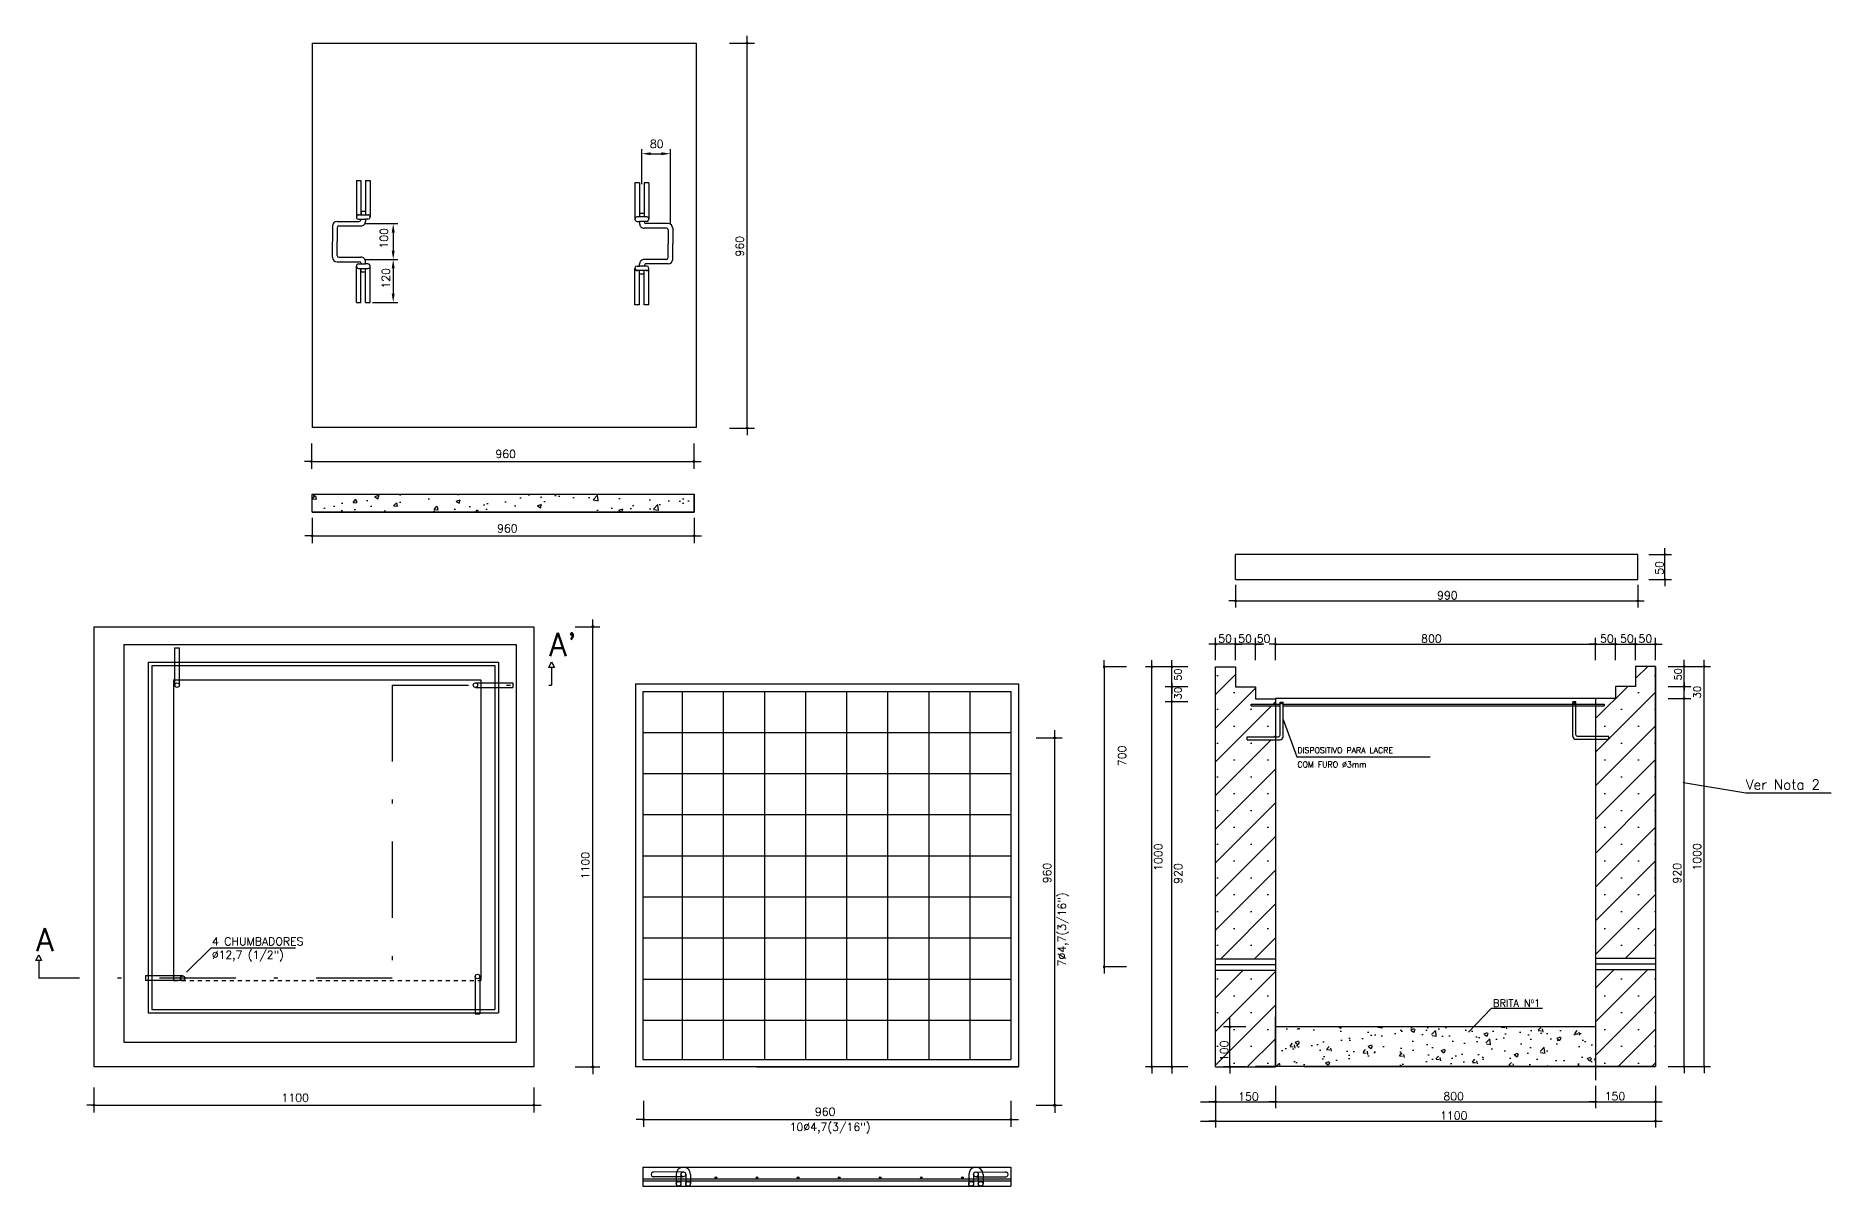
# Model space of a CAD drawing. Header units: millimetres. Extents: x 425 to 646, y 332 to 411.
# Drawn here: x 601.26 to 646.13, y 344.53 to 373.27 of the extents above; entities that cross this region are included whole.
import ezdxf

# ---------------------------------------------------------------- set-up
doc = ezdxf.new("R2010")
doc.units = ezdxf.units.MM
for name, pattern in [('DASHDOT2', [12.7, 6.35, -3.175, 0, -3.175]), ('DASHDOTX2', [2, 1, -0.5, 0, -0.5]), ('HIDDEN', [0.375, 0.25, -0.125])]:
    doc.linetypes.add(name, pattern=pattern)
for name, color, linetype in [('Alvenaria', 7, 'Continuous'), ('CAIXA', 7, 'Continuous'), ('Linha de Corte', 5, 'DASHDOTX2'), ('texto', 7, 'Continuous')]:
    doc.layers.add(name, color=color, linetype=linetype)
doc.layers.add('Cota', color=7, linetype='Continuous', lineweight=25)
doc.styles.add('AVELAR', font='simplex.shx')
doc.styles.add('ROMANS', font='romans.shx', dxfattribs={"height": 0.2})
doc.dimstyles.new('Cota oblique 1-25', dxfattribs={"dimscale": 0.25, "dimtxt": 0.125, "dimasz": 0.08, "dimexe": 0.03, "dimexo": 0.001, "dimgap": 0.025, "dimtad": 1, "dimlfac": 1000, "dimtxsty": 'ROMANS', "dimblk": 'OBLIQUE', "dimcen": 2.5, "dimadec": 0, "dimazin": 0, "dimtfac": 1, "dimtmove": 0, "dimatfit": 3, "dimldrblk": 'OBLIQUE', "dimfxl": 0, "dimlwd": 25, "dimlwe": 25, "dimarcsym": 0})

# ---------------------------------------------------------------- blocks, each defined once
blk = doc.blocks.new('_Oblique')
at = {"color": 0, "linetype": 'ByBlock', "lineweight": -2}
blk.add_line((-0.5, -0.5), (0.5, 0.5), dxfattribs=at)
blk = doc.blocks.new('COTAPT')
at = {"color": 0, "linetype": 'ByBlock'}
blk.add_line((0, 0), (200, 0), dxfattribs=at)
at = {"color": 6, "linetype": 'ByBlock'}
blk.add_lwpolyline([(-20, 20), (20, 20), (20, -20), (-20, -20)], close=True, dxfattribs=at)

msp = doc.modelspace()

# ---------------------------------------------------------------- hatches: boundary and pattern name
at = {"layer": 'Alvenaria'}
h = msp.add_hatch(dxfattribs=at)
h.set_pattern_fill('AR-CONC', scale=0.005565, style=0)
h.set_pattern_definition([(50, (-300.22776, -1116.4814), (1.0138941, -0.0887042), [0.10601706, -1.16618766]), (355, (-300.2278, -1116.4814), (-0.1961334, 1.0632684), [0.08481365, -0.9329501]), (100.451, (-300.1433, -1116.4888), (0.8177644, 0.9745594), [0.0901006, -0.99110647]), (46.1842, (-300.2278, -1116.1987), (1.5086091, -0.233974), [0.1590256, -1.7492815]), (96.6356, (-300.102, -1116.2181), (1.321202, 1.3769727), [0.1351509, -1.4866597]), (351.184, (-300.2278, -1116.1987), (1.3212041, 1.3769703), [0.1272205, -1.3994252]), (21, (-300.0864, -1116.2693), (0.84376713, -0.56912806), [0.10601706, -1.16618766]), (326, (-300.0864, -1116.2693), (0.34394065, 1.0250429), [0.08481365, -0.9329501]), (71.4514, (-300.0161, -1116.3168), (1.18770545, 0.4559171), [0.0901006, -0.99110647]), (37.5, (-300.22776, -1116.48136), (0.017188695, 0.4705657), [0, -0.92164164, 0, -0.94708574, 0, -0.93648403]), (7.5, (-300.22776, -1116.48136), (0.37186479, 0.55752493), [0, -0.53998023, 0, -0.90043823, 0, -0.3569241]), (327.5, (-300.54298, -1116.48136), (0.75458878, -0.03188161), [0, -0.3533902, 0, -1.10257742, 0, -1.46303543]), (317.5, (-300.68434, -1116.48136), (0.82436852, 0.1415035), [0, -0.45940726, 0, -0.7322245, 0, -1.0389672])])
h.paths.add_polyline_path([(608.16664, 361.81453), (608.16664, 361.36675), (617.71403, 361.36675), (617.71403, 361.81453)])
h = msp.add_hatch(dxfattribs=at)
h.set_pattern_fill('SACNCR', scale=0.25, style=0)
h.set_pattern_definition([(45, (-4768.31004, -6131.6521), (-0.420949506, 0.420949506), []), (45, (-4767.8891, -6131.6521), (-0.420949506, 0.420949506), [0, -0.5953125])])
h.paths.add_polyline_path([(641.73997, 357.51581), (641.23997, 357.51581), (641.23997, 357.01581), (640.73997, 357.01581), (640.73997, 356.71581), (640.23997, 356.71581), (640.23997, 356.57213), (640.45551, 356.57214), (640.45551, 356.53191), (640.23997, 356.53191), (640.23997, 356.51581), (640.23997, 355.76754), (640.57105, 355.76754), (640.57105, 355.68708), (640.23997, 355.68708), (640.23997, 350.21941), (641.73997, 350.21941)])
h.paths.add_polyline_path([(640.23997, 347.51581), (641.73997, 347.51581), (641.73997, 349.937), (640.23997, 349.937)])
h.paths.add_polyline_path([(632.23997, 349.92907), (630.73997, 349.92907), (630.73997, 347.50789), (631.08265, 347.50789), (631.08265, 347.52398), (631.09874, 347.52398), (631.09874, 348.4918), (631.08265, 348.4918), (631.08265, 348.52398), (631.11484, 348.52398), (631.11484, 348.4918), (631.09874, 348.4918), (631.09874, 347.52398), (631.11484, 347.52398), (631.11484, 347.50789), (632.23997, 347.50789), (632.23997, 348.50789), (632.23997, 348.75789)])
h.paths.add_polyline_path([(630.73997, 350.21148), (632.23997, 350.21148), (632.23997, 355.67915), (631.5339, 355.67915), (631.5339, 355.75961), (632.23997, 355.75961), (632.23997, 356.53191), (632.11382, 356.53191), (631.63106, 356.53191), (631.63106, 356.57214), (632.03336, 356.57214), (632.23997, 356.57214), (632.23997, 356.70789), (631.73997, 356.70789), (631.73997, 357.00789), (631.23997, 357.00789), (631.23997, 357.50789), (630.73997, 357.50789)])
h.paths.add_polyline_path([(630.80955, 347.62209), (630.80955, 348.19828), (631.10955, 348.19828), (631.10955, 347.62209)], flags=25)
h = msp.add_hatch(dxfattribs=at)
h.set_pattern_fill('AR-CONC', scale=0.005, style=0)
h.set_pattern_definition([(50, (-4768.31004, -6131.6521), (0.910923345, -0.07969543), [0.09525, -1.04775]), (355, (-4768.31, -6131.6521), (-0.17621413, 0.95528321), [0.0762, -0.8382]), (100.451, (-4768.2341, -6131.6587), (0.73471251, 0.87558344), [0.08095, -0.89045]), (46.1842, (-4768.31, -6131.3981), (1.3553952, -0.21021164), [0.142875, -1.571625]), (96.6356, (-4768.1971, -6131.4156), (1.18702117, 1.23712778), [0.121425, -1.335675]), (351.184, (-4768.31, -6131.3981), (1.18702303, 1.2371256), [0.1143, -1.2573]), (21, (-4768.18304, -6131.4616), (0.7580744, -0.51132759), [0.09525, -1.04775]), (326, (-4768.183, -6131.4616), (0.30901014, 0.92093983), [0.0762, -0.8382]), (71.4514, (-4768.1199, -6131.5042), (1.06708245, 0.40961429), [0.08095, -0.89045]), (37.5, (-4768.31004, -6131.6521), (0.015443016, 0.422775194), [0, -0.82804, 0, -0.8509, 0, -0.841375]), (7.5, (-4768.31004, -6131.6521), (0.334098313, 0.500902874), [0, -0.48514, 0, -0.80899, 0, -0.320675]), (327.5, (-4768.59325, -6131.6521), (0.677952976, -0.02864372), [0, -0.3175, 0, -0.9906, 0, -1.31445]), (317.5, (-4768.72025, -6131.6521), (0.740645907, 0.127132455), [0, -0.41275, 0, -0.65786, 0, -0.93345])])
h.paths.add_polyline_path([(632.23997, 348.50789), (632.23997, 347.51581), (640.23997, 347.51581), (640.23997, 348.50789)])

# ---------------------------------------------------------------- linework, layer by layer
at = {"color": 7, "ltscale": 0.005}
for p, q in [((630.73997, 357.50789), (631.23997, 357.50789)), ((631.23997, 357.50789), (631.23997, 357.00789)), ((641.73997, 357.51581), (641.23997, 357.51581)), ((641.23997, 357.51581), (641.23997, 357.01581)), ((631.23997, 357.00789), (631.73997, 357.00789)), ((631.73997, 357.00789), (631.73997, 356.70789)), ((631.73997, 356.70789), (632.23997, 356.70789)), ((640.23997, 356.71581), (632.23997, 356.71581)), ((640.73997, 356.71581), (640.23997, 356.71581)), ((640.23997, 356.71581), (640.23997, 356.51581)), ((641.23997, 357.01581), (640.73997, 357.01581)), ((640.73997, 357.01581), (640.73997, 356.71581)), ((632.23997, 347.50789), (632.23997, 348.50789)), ((640.23997, 348.50789), (632.23997, 348.50789)), ((641.73997, 347.51581), (640.23997, 347.51581)), ((640.23997, 347.51581), (640.23997, 347.17814))]:
    msp.add_line(p, q, dxfattribs=at)
at = {"layer": 'Alvenaria', "color": 7}
for p, q in [((608.16664, 373.08756), (608.16664, 363.48759)), ((608.16664, 373.08756), (617.76661, 373.08756)), ((617.76661, 373.08756), (617.76661, 366.90825)), ((617.76661, 373.08756), (617.76661, 363.48759)), ((609.3235, 368.79856), (609.5663, 368.79856)), ((609.38804, 368.88581), (609.50177, 368.88581)), ((609.38804, 368.88581), (609.38804, 368.79856)), ((609.38804, 368.88581), (609.38804, 368.79856)), ((609.50177, 368.88581), (609.50177, 368.79856)), ((616.46369, 368.83076), (616.34995, 368.83076)), ((616.34995, 368.83076), (616.34995, 368.74351)), ((616.46369, 368.83076), (616.46369, 368.74351)), ((616.46369, 368.83076), (616.46369, 368.74351)), ((608.67473, 368.51934), (608.67473, 368.12843)), ((608.78846, 368.63308), (609.34326, 368.63308)), ((608.78846, 368.47457), (608.78846, 368.12843)), ((608.83324, 368.51934), (609.38804, 368.51934)), ((609.27206, 368.74155), (609.27206, 368.74155)), ((609.32892, 368.68482), (609.32892, 368.68508)), ((609.32892, 368.68482), (609.50401, 368.68482)), ((609.3858, 368.51936), (609.3858, 368.51934)), ((609.38804, 368.68482), (609.38804, 368.67786)), ((609.38804, 368.68482), (609.38804, 368.6778)), ((609.50177, 368.68482), (609.50177, 368.63308)), ((609.56089, 368.68508), (609.50401, 368.68482)), ((616.52822, 368.74351), (616.28542, 368.74351)), ((616.29084, 368.63004), (616.34771, 368.62978)), ((616.5228, 368.62978), (616.34771, 368.62978)), ((616.34995, 368.62978), (616.34995, 368.57804)), ((616.46369, 368.62978), (616.46369, 368.62276)), ((616.46369, 368.62978), (616.46369, 368.62281)), ((617.01848, 368.4643), (616.46369, 368.4643)), ((616.46592, 368.46432), (616.46592, 368.4643)), ((617.06326, 368.57804), (616.50846, 368.57804)), ((616.5228, 368.62978), (616.5228, 368.63004)), ((616.57966, 368.68651), (616.57966, 368.68651)), ((617.06326, 368.41952), (617.06326, 368.07339)), ((617.17699, 368.4643), (617.17699, 368.07339)), ((608.67473, 367.73753), (608.67473, 368.12843)), ((608.78846, 367.7823), (608.78846, 368.12843)), ((617.06326, 367.72726), (617.06326, 368.07339)), ((617.17699, 367.68248), (617.17699, 368.07339)), ((608.78846, 367.62379), (609.34326, 367.62379)), ((608.83324, 367.73753), (609.38804, 367.73753)), ((609.27206, 367.51531), (609.27206, 367.51531)), ((609.3235, 367.45831), (609.5663, 367.45831)), ((609.32892, 367.57205), (609.50401, 367.57205)), ((609.32892, 367.57205), (609.32892, 367.57179)), ((609.3858, 367.7375), (609.3858, 367.73753)), ((609.38804, 367.57205), (609.38804, 367.57907)), ((609.38804, 367.57205), (609.38804, 367.57901)), ((609.38804, 367.37106), (609.38804, 367.45831)), ((609.38804, 367.37106), (609.38804, 367.45831)), ((609.50177, 367.57205), (609.50177, 367.62379)), ((609.50177, 367.37106), (609.50177, 367.45831)), ((609.56089, 367.57179), (609.50401, 367.57205)), ((616.29084, 367.51675), (616.34771, 367.51701)), ((616.5228, 367.51701), (616.34771, 367.51701)), ((616.34995, 367.51701), (616.34995, 367.56875)), ((617.01848, 367.68248), (616.46369, 367.68248)), ((616.46369, 367.51701), (616.46369, 367.52403)), ((616.46369, 367.51701), (616.46369, 367.52397)), ((616.46592, 367.68246), (616.46592, 367.68248)), ((617.06326, 367.56875), (616.50846, 367.56875)), ((616.5228, 367.51701), (616.5228, 367.51675)), ((616.57966, 367.46027), (616.57966, 367.46027)), ((609.38804, 367.37106), (609.50177, 367.37106)), ((616.52822, 367.40327), (616.28542, 367.40327)), ((616.34995, 367.31602), (616.34995, 367.40327)), ((616.46369, 367.31602), (616.34995, 367.31602)), ((616.46369, 367.31602), (616.46369, 367.40327)), ((616.46369, 367.31602), (616.46369, 367.40327)), ((617.76661, 363.48759), (608.16664, 363.48759)), ((608.16664, 361.36675), (608.16664, 361.81453)), ((608.16664, 361.81453), (617.71403, 361.81453)), ((612.43268, 361.81453), (617.71403, 361.81453)), ((617.71403, 361.36675), (617.71403, 361.81453)), ((608.16664, 361.36675), (617.71403, 361.36675)), ((612.43268, 361.36675), (617.71403, 361.36675)), ((631.23997, 359.68356), (631.23997, 360.30856)), ((641.29744, 360.30856), (631.23997, 360.30856)), ((641.29744, 359.68356), (641.29744, 360.30856)), ((641.29744, 359.68356), (641.29744, 360.08586)), ((631.23997, 359.68356), (641.29744, 359.68356)), ((602.70931, 358.50789), (613.70931, 358.50789)), ((602.70931, 358.50789), (602.70931, 347.50789)), ((613.70931, 358.50789), (613.70931, 351.42741)), ((613.70931, 358.50789), (613.70931, 347.50789)), ((603.46172, 358.06536), (613.26678, 358.06536)), ((603.46172, 358.06536), (603.46172, 348.12677)), ((613.26678, 358.06536), (613.26678, 348.12677)), ((604.07108, 357.62283), (612.82425, 357.62283)), ((604.07108, 357.62283), (604.07108, 348.85832)), ((604.73546, 357.97685), (604.84786, 357.97685)), ((604.73546, 357.04754), (604.73546, 357.97685)), ((604.84786, 357.04754), (604.84786, 357.97685)), ((612.82425, 357.62283), (612.82425, 348.85832)), ((604.15958, 357.53432), (612.73574, 357.53432)), ((604.15958, 357.53432), (604.15958, 348.94682)), ((604.70613, 357.1803), (612.38172, 357.1803)), ((604.70613, 357.1803), (604.70613, 349.67181)), ((612.38172, 357.1803), (612.38172, 349.67181)), ((612.73574, 357.53432), (612.73574, 348.94682)), ((630.73997, 347.50789), (630.73997, 357.50789)), ((641.73997, 351.88361), (641.73997, 357.51581)), ((641.73997, 357.51581), (641.73997, 347.51581)), ((612.24896, 357.10374), (613.17827, 357.10374)), ((612.24896, 356.99134), (613.17827, 356.99134)), ((613.17827, 357.10374), (613.17827, 356.99134)), ((616.24588, 357.07789), (616.24588, 347.50789)), ((616.24588, 357.07789), (625.81588, 357.07789)), ((616.43255, 356.89122), (616.43255, 347.69456)), ((616.43255, 356.89122), (625.62922, 356.89122)), ((617.41586, 356.89122), (617.41586, 347.69456)), ((618.44253, 356.89122), (618.44253, 347.69456)), ((619.4692, 356.89122), (619.4692, 347.69456)), ((620.49587, 356.89122), (620.49587, 347.69456)), ((621.52254, 356.89122), (621.52254, 347.69456)), ((622.54921, 356.89122), (622.54921, 347.69456)), ((623.57588, 356.89122), (623.57588, 347.69456)), ((624.60255, 356.89122), (624.60255, 347.69456)), ((625.62922, 356.89122), (625.62922, 347.69456)), ((625.81588, 357.07789), (625.81588, 350.54454)), ((625.81588, 357.07789), (625.81588, 347.50789)), ((632.23997, 356.70789), (632.23997, 347.50789)), ((631.63106, 356.57214), (632.03336, 356.57214)), ((631.63106, 356.53191), (631.63106, 356.57214)), ((631.63106, 356.53191), (632.11382, 356.53191)), ((632.03336, 356.57214), (632.35459, 356.57214)), ((632.11382, 356.53191), (632.35459, 356.53191)), ((632.35459, 356.62053), (632.43505, 356.62053)), ((632.35459, 355.79984), (632.35459, 356.62053)), ((632.43505, 355.75961), (632.43505, 356.62053)), ((632.43505, 356.572), (640.45551, 356.57214)), ((632.43505, 356.53191), (640.45551, 356.53191)), ((639.75036, 356.62846), (639.6699, 356.62846)), ((639.6699, 355.76754), (639.6699, 356.62846)), ((639.75036, 355.80777), (639.75036, 356.62846)), ((640.23997, 356.51581), (640.23997, 347.51581)), ((640.45551, 356.57214), (640.45551, 356.53191)), ((616.43255, 355.86455), (625.62922, 355.86455)), ((631.5339, 355.75961), (632.31436, 355.75961)), ((631.5339, 355.67915), (631.5339, 355.75961)), ((640.57105, 355.76754), (639.79059, 355.76754)), ((640.57105, 355.68708), (640.57105, 355.76754)), ((631.5339, 355.67915), (632.35459, 355.67915)), ((640.57105, 355.68708), (639.75036, 355.68708)), ((616.43255, 354.83788), (625.62922, 354.83788)), ((616.43255, 353.81121), (625.62922, 353.81121)), ((616.43255, 352.78454), (625.62922, 352.78454)), ((616.43255, 351.75787), (625.62922, 351.75787)), ((616.43255, 350.7312), (625.62922, 350.7312)), ((630.73997, 350.21148), (632.23997, 350.21148)), ((630.73997, 349.92907), (632.23997, 349.92907)), ((641.73997, 350.21941), (640.23997, 350.21941)), ((641.73997, 350.0782), (640.23997, 350.0782)), ((641.73997, 349.937), (640.23997, 349.937)), ((604.93259, 349.78422), (604.00327, 349.78422)), ((604.00327, 349.78422), (604.00327, 349.67181)), ((604.93259, 349.67181), (604.00327, 349.67181)), ((612.24168, 349.76867), (612.24168, 348.83936)), ((612.35409, 349.76867), (612.35409, 348.83936)), ((616.43255, 349.70454), (625.62922, 349.70454)), ((604.07108, 348.85832), (612.82425, 348.85832)), ((604.15958, 348.94682), (612.73574, 348.94682)), ((612.24168, 348.83936), (612.35409, 348.83936)), ((616.43255, 348.67787), (625.62922, 348.67787)), ((632.23997, 347.50789), (632.23997, 348.75789)), ((633.61497, 348.51581), (640.23997, 348.50789)), ((603.46172, 348.12677), (613.26678, 348.12677)), ((616.43255, 347.69456), (625.62922, 347.69456)), ((613.70931, 347.50789), (602.70931, 347.50789)), ((625.81588, 347.50789), (616.24588, 347.50789)), ((619.28253, 347.50789), (625.81588, 347.50789)), ((630.73997, 347.50789), (632.23997, 347.50789)), ((641.73997, 347.51581), (631.73997, 347.51581)), ((632.23997, 347.50789), (632.23997, 347.63289)), ((632.94687, 347.51581), (641.73997, 347.51581)), ((616.43255, 345.00559), (616.43255, 344.53203)), ((616.43255, 345.00559), (625.62922, 345.00559)), ((619.53184, 345.00559), (619.53184, 345.00325)), ((625.62922, 345.00559), (625.62922, 344.53203)), ((616.43255, 344.70974), (625.62922, 344.70974)), ((616.43255, 344.66587), (625.62922, 344.66587)), ((617.4435, 344.88472), (616.69683, 344.88281)), ((617.4435, 344.76619), (616.69683, 344.76653)), ((617.2657, 344.82545), (617.2657, 344.66669)), ((617.2657, 344.66669), (617.2657, 344.5913)), ((617.38424, 344.82545), (617.38424, 344.66669)), ((617.38424, 344.66669), (617.38424, 344.5913)), ((617.50277, 344.82545), (617.50277, 344.66669)), ((617.50277, 344.66669), (617.50277, 344.5913)), ((617.6213, 344.82545), (617.6213, 344.66669)), ((617.6213, 344.66669), (617.6213, 344.5913)), ((624.57688, 344.82545), (624.57688, 344.66669)), ((624.57688, 344.66669), (624.57688, 344.5913)), ((624.69542, 344.82545), (624.69542, 344.66669)), ((624.69542, 344.66669), (624.69542, 344.5913)), ((624.75468, 344.88472), (625.50135, 344.88281)), ((624.75468, 344.76619), (625.50135, 344.76653)), ((624.81395, 344.82545), (624.81395, 344.66669)), ((624.81395, 344.66669), (624.81395, 344.5913)), ((624.93248, 344.82545), (624.93248, 344.66669)), ((624.93248, 344.66669), (624.93248, 344.5913)), ((616.43255, 344.53203), (625.62922, 344.53203))]:
    msp.add_line(p, q, dxfattribs=at)
at = {"layer": 'Alvenaria', "color": 7, "linetype": 'HIDDEN', "ltscale": 20}
for p, q in [((609.27206, 369.65087), (609.27206, 368.74155)), ((609.27206, 369.65087), (609.3858, 369.65087)), ((609.3858, 369.65087), (609.3858, 368.79856)), ((609.50401, 369.65087), (609.50401, 368.79856)), ((609.50401, 369.65087), (609.61774, 369.65087)), ((609.61774, 369.65087), (609.61774, 368.74195)), ((616.23398, 369.59583), (616.23398, 368.68691)), ((616.34771, 369.59583), (616.23398, 369.59583)), ((616.34771, 369.59583), (616.34771, 368.74351)), ((616.57966, 369.59583), (616.46592, 369.59583)), ((616.46592, 369.59583), (616.46592, 368.74351)), ((616.57966, 369.59583), (616.57966, 368.68651)), ((609.27206, 366.606), (609.27206, 367.51531)), ((609.3858, 366.606), (609.3858, 367.45831)), ((609.50401, 366.606), (609.50401, 367.45831)), ((609.61774, 366.606), (609.61774, 367.51492)), ((616.23398, 366.55095), (616.23398, 367.45988)), ((616.57966, 366.55095), (616.57966, 367.46027)), ((616.34771, 366.55095), (616.34771, 367.40327)), ((616.46592, 366.55095), (616.46592, 367.40327)), ((609.27206, 366.606), (609.3858, 366.606)), ((609.50401, 366.606), (609.61774, 366.606)), ((616.34771, 366.55095), (616.23398, 366.55095)), ((616.57966, 366.55095), (616.46592, 366.55095))]:
    msp.add_line(p, q, dxfattribs=at)
at = {"layer": 'Alvenaria', "color": 7, "linetype": 'DASHDOT2'}
msp.add_line((630.73997, 350.07028), (632.23997, 350.07028), dxfattribs=at)
at = {"layer": 'Alvenaria', "color": 7, "linetype": 'HIDDEN', "ltscale": 0.2}
msp.add_line((604.70613, 349.67181), (612.38172, 349.67181), dxfattribs=at)
at = {"layer": 'Alvenaria', "color": 7}
msp.add_lwpolyline([(608.16664, 361.81453), (617.71403, 361.81453), (617.71403, 361.36675), (608.16664, 361.36675)], close=True, dxfattribs=at)
for centre, radius in [((604.79166, 357.04754), 0.0562), ((612.24896, 357.04754), 0.0562), ((632.39482, 356.59237), 0.01207), ((639.71013, 356.6003), 0.01207), ((604.93259, 349.72802), 0.0562), ((612.29788, 349.76867), 0.0562), ((617.32497, 344.5913), 0.05927), ((617.4435, 344.82545), 0.05927), ((617.56204, 344.5913), 0.05927), ((618.25701, 344.74056), 0.02193), ((619.28368, 344.74056), 0.02193), ((620.31035, 344.74056), 0.02193), ((621.33702, 344.74056), 0.02193), ((622.36369, 344.74056), 0.02193), ((623.39036, 344.74056), 0.02193), ((624.41703, 344.74056), 0.02193), ((624.63615, 344.5913), 0.05927), ((624.75468, 344.82545), 0.05927), ((624.87322, 344.5913), 0.05927)]:
    msp.add_circle(centre, radius, dxfattribs=at)
for centre, radius, start, end in [((609.32893, 368.74195), 0.05687, 84.523924, 269.991481), ((609.56088, 368.74195), 0.05687, 270.008519, 95.476076), ((608.78846, 368.51934), 0.11374, 90, 180), ((608.83324, 368.47457), 0.04478, 90, 180), ((609.34326, 368.67786), 0.04478, 270, 0), ((609.38804, 368.63308), 0.11374, 268.872057, 0), ((616.29084, 368.68691), 0.05687, 84.523924, 269.991481), ((616.46369, 368.57804), 0.11374, 180, 271.127943), ((616.50846, 368.62281), 0.04478, 180, 270), ((616.52279, 368.68691), 0.05687, 270.008519, 95.476076), ((617.01848, 368.41952), 0.04478, 0, 90), ((617.06326, 368.4643), 0.11374, 0, 90), ((608.78846, 367.73753), 0.11374, 180, 270), ((608.83324, 367.7823), 0.04478, 180, 270), ((609.32893, 367.51492), 0.05687, 90.008519, 275.476076), ((609.34326, 367.57901), 0.04478, 0, 90), ((609.38804, 367.62379), 0.11374, 0, 91.127943), ((609.56088, 367.51492), 0.05687, 264.523924, 89.991481), ((616.29084, 367.45988), 0.05687, 90.008519, 275.476076), ((616.46369, 367.56875), 0.11374, 88.872057, 180), ((616.50846, 367.52397), 0.04478, 90, 180), ((616.52279, 367.45988), 0.05687, 264.523924, 89.991481), ((617.01848, 367.72726), 0.04478, 270, 0), ((617.06326, 367.68248), 0.11374, 270, 0), ((632.35459, 355.75961), 0.08046, 270, 0), ((639.75036, 355.76754), 0.08046, 180, 270), ((617.4435, 344.82545), 0.1778, 0, 180), ((624.75468, 344.82545), 0.1778, 0, 180), ((616.69683, 344.82467), 0.05927, 78.956658, 281.163143), ((625.50135, 344.82467), 0.05927, 258.836857, 101.043342)]:
    msp.add_arc(centre, radius, start, end, dxfattribs=at)
for points in [[(632.31436, 355.75961), (632.34402, 355.77078), (632.35459, 355.79984)], [(639.79059, 355.76754), (639.76092, 355.7787), (639.75036, 355.80777)]]:
    msp.add_spline(points, degree=3, dxfattribs=at)
at = {"layer": 'CAIXA', "color": 7, "linetype": 'DASHDOTX2', "ltscale": 0.5}
for p, q in [((614.08103, 357.49007), (614.15184, 357.63168)), ((614.15184, 357.63168), (614.22264, 357.49007)), ((614.22264, 357.49007), (614.08103, 357.49007)), ((601.26347, 350.17055), (601.33428, 350.31216)), ((601.40508, 350.17055), (601.26347, 350.17055)), ((601.33428, 350.31216), (601.40508, 350.17055))]:
    msp.add_line(p, q, dxfattribs=at)
at = {"layer": 'CAIXA', "color": 7, "linetype": 'DASHDOTX2', "ltscale": 10}
msp.add_line((614.15184, 357.49007), (614.15184, 357.04754), dxfattribs=at)
at = {"layer": 'Cota', "color": 7, "linetype": 'ByBlock'}
for p, q in [((619.04052, 373.08756), (619.04052, 373.26667)), ((616.40682, 369.56683), (616.40682, 370.43543)), ((616.63071, 370.32349), (616.89624, 370.32349)), ((617.12013, 368.5628), (617.12013, 370.43543)), ((609.48653, 368.57621), (610.30476, 368.57621)), ((610.19282, 368.35232), (610.19282, 367.90455)), ((609.48653, 367.68066), (610.30476, 367.68066)), ((609.48653, 367.68066), (610.30476, 367.68066)), ((610.19282, 367.45677), (610.19282, 366.82988)), ((609.67372, 366.606), (610.30476, 366.606)), ((619.04052, 363.46785), (619.04052, 363.28874)), ((608.15245, 362.63407), (607.97334, 362.63407)), ((617.70834, 362.63407), (617.88745, 362.63407)), ((608.16664, 360.775), (607.98753, 360.775)), ((617.71403, 360.775), (617.89314, 360.775)), ((641.57281, 360.30856), (642.13603, 360.30856)), ((641.97511, 359.68437), (641.97511, 360.30856)), ((631.23997, 359.55382), (631.23997, 358.9906)), ((641.29744, 359.55382), (641.29744, 358.9906)), ((641.57281, 359.68356), (642.13603, 359.68356)), ((631.23997, 359.15152), (641.29744, 359.15152)), ((615.17978, 358.50789), (615.17978, 358.6849)), ((630.73997, 357.66717), (630.73997, 358.23039)), ((631.14147, 358.06947), (630.74078, 358.06947)), ((631.54377, 358.06947), (631.14308, 358.06947)), ((631.23997, 357.66717), (631.23997, 358.23039)), ((631.94607, 358.06947), (631.54538, 358.06947)), ((631.73997, 357.66717), (631.73997, 358.23039)), ((632.23997, 357.66717), (632.23997, 358.23039)), ((632.23997, 358.06947), (640.53227, 358.06947)), ((640.23997, 357.66717), (640.23997, 358.23039)), ((640.53388, 358.06947), (640.93457, 358.06947)), ((640.73997, 357.66717), (640.73997, 358.23039)), ((640.93618, 358.06947), (641.33687, 358.06947)), ((641.23997, 357.66717), (641.23997, 358.23039)), ((641.33848, 358.06947), (641.73917, 358.06947)), ((641.73997, 357.66717), (641.73997, 358.23039)), ((627.95768, 357.50624), (627.95768, 357.66716)), ((629.15096, 357.50789), (629.15096, 357.66881)), ((629.64825, 357.50789), (629.64825, 357.66881)), ((642.45669, 357.51581), (642.45669, 357.67673)), ((642.95399, 357.51581), (642.95399, 357.67673)), ((629.64825, 357.10559), (629.64825, 357.26651)), ((629.64825, 357.10559), (629.64825, 356.94467)), ((642.45669, 357.11351), (642.45669, 357.27443)), ((642.45669, 357.11351), (642.45669, 356.95259)), ((629.64825, 356.86421), (629.64825, 357.02513)), ((629.64825, 356.98921), (629.64825, 356.82829)), ((642.45669, 357.07213), (642.45669, 356.91121)), ((642.45669, 356.87213), (642.45669, 357.03305)), ((626.72425, 355.73208), (626.72425, 355.91875)), ((627.95768, 350.00624), (627.95768, 349.84532)), ((631.09874, 347.50869), (631.09874, 348.75789)), ((631.50104, 348.50789), (630.93782, 348.50789)), ((615.17978, 347.50789), (615.17978, 347.33088)), ((629.15096, 347.50789), (629.15096, 347.34697)), ((629.64825, 347.50789), (629.64825, 347.34697)), ((631.50104, 347.50789), (630.93782, 347.50789)), ((642.45669, 347.51581), (642.45669, 347.35489)), ((642.95399, 347.51581), (642.95399, 347.35489)), ((630.73997, 347.03928), (630.73997, 346.47606)), ((630.73997, 346.95895), (630.73997, 345.99343)), ((632.23997, 347.03928), (632.23997, 346.47606)), ((640.23997, 347.03928), (640.23997, 346.47606)), ((641.73997, 347.03928), (641.73997, 346.47606)), ((641.73997, 346.95895), (641.73997, 345.99343)), ((602.70931, 346.55148), (602.5323, 346.55148)), ((613.70931, 346.55148), (613.88632, 346.55148)), ((626.72425, 346.55097), (626.72425, 346.3643)), ((630.36497, 346.63698), (632.23917, 346.63698)), ((632.23997, 346.63698), (640.53227, 346.63698)), ((640.53388, 346.63698), (641.73917, 346.63698)), ((616.44843, 346.19716), (616.26176, 346.19716)), ((625.62922, 346.19716), (625.81588, 346.19716)), ((630.36497, 346.15435), (641.73917, 346.15435))]:
    msp.add_line(p, q, dxfattribs=at)
at = {"layer": 'Cota', "color": 7, "linetype": 'Continuous'}
for p, q in [((618.59275, 373.08756), (619.21963, 373.08756)), ((619.04052, 363.46785), (619.04052, 373.08666)), ((618.59275, 363.46785), (619.21963, 363.46785)), ((608.15245, 363.08185), (608.15245, 362.45496)), ((617.70834, 363.08185), (617.70834, 362.45496)), ((608.15245, 362.63407), (617.70834, 362.63407)), ((608.16664, 361.22278), (608.16664, 360.59589)), ((617.71403, 361.22278), (617.71403, 360.59589)), ((608.16664, 360.775), (617.71314, 360.775)), ((614.73725, 358.50789), (615.3568, 358.50789)), ((615.17978, 347.50789), (615.17978, 358.507)), ((628.5209, 357.50624), (627.95768, 357.50624)), ((627.95768, 357.50624), (627.95768, 350.00624)), ((629.55326, 357.50789), (628.99004, 357.50789)), ((629.15096, 347.50789), (629.15096, 357.50709)), ((630.05055, 357.50789), (629.48733, 357.50789)), ((629.64825, 357.10639), (629.64825, 357.50709)), ((629.64825, 357.10559), (629.64825, 357.49858)), ((642.05439, 357.51581), (642.61761, 357.51581)), ((642.45669, 357.11432), (642.45669, 357.51501)), ((642.45669, 357.11351), (642.45669, 357.5065)), ((642.45669, 356.87294), (642.45669, 357.11271)), ((642.55169, 357.51581), (643.11491, 357.51581)), ((642.95399, 347.51581), (642.95399, 357.51501)), ((630.05055, 357.00789), (629.48733, 357.00789)), ((629.64825, 356.86501), (629.64825, 357.10479)), ((629.64825, 347.50789), (629.64825, 356.86341)), ((642.05439, 357.01581), (642.61761, 357.01581)), ((642.05439, 356.71581), (642.61761, 356.71581)), ((642.45669, 347.51581), (642.45669, 356.87133)), ((630.05055, 356.63289), (629.48733, 356.63289)), ((626.25759, 355.73208), (626.91092, 355.73208)), ((626.72425, 346.55097), (626.72425, 355.73115)), ((628.5209, 350.00624), (627.95768, 350.00624)), ((614.73725, 347.50789), (615.3568, 347.50789)), ((629.55326, 347.50789), (628.99004, 347.50789)), ((630.05055, 347.50789), (629.48733, 347.50789)), ((642.05439, 347.51581), (642.61761, 347.51581)), ((642.55169, 347.51581), (643.11491, 347.51581)), ((602.70931, 346.99401), (602.70931, 346.37447)), ((613.70931, 346.99401), (613.70931, 346.37447)), ((602.70931, 346.55148), (613.70842, 346.55148)), ((616.44843, 346.66383), (616.44843, 346.01049)), ((625.62922, 346.66383), (625.62922, 346.01049)), ((626.25759, 346.55097), (626.91092, 346.55097)), ((616.43255, 346.19716), (625.62828, 346.19716))]:
    msp.add_line(p, q, dxfattribs=at)
at = {"layer": 'Cota', "color": 7, "linetype": 'ByBlock'}
for points in [[(619.02261, 373.06965), (619.02261, 373.10547), (619.05843, 373.10547), (619.05843, 373.06965)], [(619.05843, 363.48576), (619.05843, 363.44993), (619.02261, 363.44993), (619.02261, 363.48576)], [(608.17036, 362.61616), (608.13454, 362.61616), (608.13454, 362.65198), (608.17036, 362.65198)], [(617.69042, 362.65198), (617.72625, 362.65198), (617.72625, 362.61616), (617.69042, 362.61616)], [(608.18455, 360.75709), (608.14872, 360.75709), (608.14872, 360.79291), (608.18455, 360.79291)], [(617.69612, 360.79291), (617.73194, 360.79291), (617.73194, 360.75709), (617.69612, 360.75709)], [(615.16208, 358.49019), (615.16208, 358.52559), (615.19749, 358.52559), (615.19749, 358.49019)], [(627.97377, 357.49015), (627.97377, 357.52233), (627.94159, 357.52233), (627.94159, 357.49015)], [(629.16705, 357.4918), (629.16705, 357.52398), (629.13486, 357.52398), (629.13486, 357.4918)], [(629.66435, 357.4918), (629.66435, 357.52398), (629.63216, 357.52398), (629.63216, 357.4918)], [(642.4406, 357.49972), (642.4406, 357.53191), (642.47278, 357.53191), (642.47278, 357.49972)], [(642.9379, 357.49972), (642.9379, 357.53191), (642.97008, 357.53191), (642.97008, 357.49972)], [(629.63216, 357.02398), (629.63216, 356.9918), (629.66435, 356.9918), (629.66435, 357.02398)], [(629.66435, 356.9918), (629.66435, 357.02398), (629.63216, 357.02398), (629.63216, 356.9918)], [(642.47278, 357.03191), (642.47278, 356.99972), (642.4406, 356.99972), (642.4406, 357.03191)], [(642.4406, 356.99972), (642.4406, 357.03191), (642.47278, 357.03191), (642.47278, 356.99972)], [(642.47278, 356.73271), (642.47278, 356.70053), (642.4406, 356.70053), (642.4406, 356.73271)], [(642.4406, 356.70053), (642.4406, 356.73271), (642.47278, 356.73271), (642.47278, 356.70053)], [(629.63216, 356.64979), (629.63216, 356.6176), (629.66435, 356.6176), (629.66435, 356.64979)], [(629.66435, 356.6176), (629.66435, 356.64979), (629.63216, 356.64979), (629.63216, 356.6176)], [(626.70559, 355.71342), (626.70559, 355.75075), (626.74292, 355.75075), (626.74292, 355.71342)], [(627.94159, 350.02233), (627.94159, 349.99015), (627.97377, 349.99015), (627.97377, 350.02233)], [(615.19749, 347.52559), (615.19749, 347.49019), (615.16208, 347.49019), (615.16208, 347.52559)], [(629.13486, 347.52398), (629.13486, 347.4918), (629.16705, 347.4918), (629.16705, 347.52398)], [(629.63216, 347.52398), (629.63216, 347.4918), (629.66435, 347.4918), (629.66435, 347.52398)], [(642.47278, 347.53191), (642.47278, 347.49972), (642.4406, 347.49972), (642.4406, 347.53191)], [(642.97008, 347.53191), (642.97008, 347.49972), (642.9379, 347.49972), (642.9379, 347.53191)], [(602.72701, 346.53378), (602.69161, 346.53378), (602.69161, 346.56918), (602.72701, 346.56918)], [(613.69161, 346.56918), (613.72701, 346.56918), (613.72701, 346.53378), (613.69161, 346.53378)], [(626.74292, 346.56964), (626.74292, 346.53231), (626.70559, 346.53231), (626.70559, 346.56964)], [(616.46709, 346.17849), (616.42976, 346.17849), (616.42976, 346.21583), (616.46709, 346.21583)], [(625.61055, 346.21583), (625.64788, 346.21583), (625.64788, 346.17849), (625.61055, 346.17849)]]:
    msp.add_lwpolyline(points, close=True, dxfattribs=at)
for points in [[(616.63071, 370.3608), (616.63071, 370.28618), (616.40682, 370.32349)], [(616.89624, 370.3608), (616.89624, 370.28618), (617.12013, 370.32349)], [(610.1555, 368.35232), (610.23013, 368.35232), (610.19282, 368.57621)], [(610.1555, 367.90455), (610.23013, 367.90455), (610.19282, 367.68066)], [(610.1555, 367.45677), (610.23013, 367.45677), (610.19282, 367.68066)], [(610.1555, 366.82988), (610.23013, 366.82988), (610.19282, 366.606)]]:
    msp.add_solid(points, dxfattribs=at)
at = {"layer": 'Linha de Corte', "color": 7, "linetype": 'DASHDOT2', "ltscale": 0.3}
for p, q in [((610.16907, 357.04754), (614.15184, 357.04754)), ((610.16907, 357.04754), (610.16907, 349.72802)), ((601.33428, 350.17055), (601.33428, 349.72802)), ((601.33428, 350.17055), (601.33428, 349.72802)), ((610.16907, 349.72802), (601.33428, 349.72802))]:
    msp.add_line(p, q, dxfattribs=at)
at = {"layer": 'texto', "color": 7}
for p, q in [((632.43505, 356.19007), (632.7724, 355.25838)), ((632.7724, 355.25838), (636.10636, 355.25838)), ((605.02854, 349.8725), (605.64241, 350.48571)), ((605.64241, 350.48571), (607.74797, 350.48571)), ((637.06068, 348.37927), (637.63576, 348.98107)), ((637.63576, 348.98107), (638.91625, 348.98107))]:
    msp.add_line(p, q, dxfattribs=at)

# ---------------------------------------------------------------- block references
at = {"layer": 'Cota', "color": 7, "linetype": 'ByBlock', "yscale": 0.0008046000148169696}
for p, xscale, zscale, rotation in [((641.97511, 360.30856), 0.0008046000148169696, 0.0008045999999999999, 90), ((641.97511, 359.68356), 0.0008046000148169696, 0.0008045999999999999, 270), ((631.23997, 359.15152), 0.0008046000002650544, 0.0008046000002650544, 180), ((631.23997, 358.06947), -0.0008046000002650544, 0.0008045999999999999, 180), ((631.73997, 358.06947), -0.0008046000002650544, 0.0008045999999999999, 180), ((632.23997, 358.06947), -0.0008046000002650544, 0.0008045999999999999, 180), ((640.23997, 358.06947), 0.0008046000002650544, 0.0008046000002650544, 180), ((640.73997, 358.06947), 0.0008046000002650544, 0.0008046000002650544, 180), ((641.23997, 358.06947), 0.0008046000002650544, 0.0008046000002650544, 180), ((631.09874, 348.50789), 0.0008046000148169696, 0.0008045999999999999, 90), ((631.09874, 347.50789), 0.0008046000148169696, 0.0008045999999999999, 270), ((630.73997, 346.63698), 0.0008046000002650544, 0.0008046000002650544, 180), ((632.23997, 346.63698), 0.0008046000002650544, 0.0008046000002650544, 180), ((640.23997, 346.63698), 0.0008046000002650544, 0.0008046000002650544, 180), ((630.73997, 346.15435), 0.0008046000002650544, 0.0008046000002650544, 180)]:
    msp.add_blockref('COTAPT', p, dxfattribs=dict(at, xscale=xscale, zscale=zscale, rotation=rotation))
for p, xscale, zscale in [((641.29744, 359.15152), 0.0008046000002650544, 0.0008046000002650544), ((630.73997, 358.06947), -0.0008046000002650544, 0.0008045999999999999), ((632.23997, 358.06947), -0.0008046000002650544, 0.0008045999999999999), ((640.23997, 358.06947), 0.0008046000002650544, 0.0008046000002650544), ((641.73997, 358.06947), 0.0008046000002650544, 0.0008046000002650544), ((632.23997, 346.63698), 0.0008046000002650544, 0.0008046000002650544), ((640.23997, 346.63698), 0.0008046000002650544, 0.0008046000002650544), ((641.73997, 346.63698), 0.0008046000002650544, 0.0008046000002650544), ((641.73997, 346.15435), 0.0008046000002650544, 0.0008046000002650544)]:
    msp.add_blockref('COTAPT', p, dxfattribs=dict(at, xscale=xscale, zscale=zscale))

# ---------------------------------------------------------------- texts
at = {"layer": 'Cota', "color": 7, "style": 'AVELAR'}
for s, height, p in [('80', 0.200347, (616.6064, 370.46858)), ('960', 0.200347, (612.74536, 362.72184)), ('960', 0.200347, (612.78829, 360.86276)), ('1100', 0.2, (607.40188, 346.63821))]:
    msp.add_text(s, height=height, dxfattribs=at).set_placement(p)
for s, height, p in [('100', 0.2, (610.06236, 367.95239)), ('960', 0.2, (618.95276, 367.75459)), ('120', 0.2, (610.10922, 366.95393)), ('50', 0.18, (629.89402, 357.15583)), ('50', 0.18, (642.39093, 357.16376)), ('30', 0.18, (629.89599, 356.69113)), ('30', 0.18, (642.86833, 356.71722)), ('700', 0.2, (628.50619, 355.0225)), ('1000', 0.2, (642.87514, 352.4132)), ('1100', 0.198, (615.09305, 352.20046)), ('1000', 0.2, (629.40981, 352.40527)), ('960', 0.2, (626.63279, 352.09679)), ('920', 0.2, (629.9071, 352.08343)), ('920', 0.2, (642.37784, 352.09136)), ('7%%C4,7(3/16")', 0.2, (627.00447, 350.01862))]:
    msp.add_text(s, height=height, rotation=90, dxfattribs=at).set_placement(p)
at = {"layer": 'Cota', "color": 7, "char_height": 0.2, "attachment_point": 5, "rotation": 90, "style": 'AVELAR'}
for s, insert in [('\\A1;50', (641.83591, 359.97484)), ('\\A1;100', (630.95955, 347.91019))]:
    msp.add_mtext(s, dxfattribs=dict(at, insert=insert))
at = {"layer": 'Cota', "color": 7, "linetype": 'ByBlock', "char_height": 0.2, "attachment_point": 5, "style": 'AVELAR'}
for s, insert in [('990', (636.53714, 359.29071)), ('\\A1;50', (630.98192, 358.20867)), ('\\A1;50', (631.48196, 358.20867)), ('\\A1;50', (631.94422, 358.20867)), ('800', (636.13814, 358.20867)), ('\\A1;50', (640.52235, 358.20867)), ('\\A1;50', (641.02239, 358.20867)), ('\\A1;50', (641.48465, 358.20867)), ('\\A1;150', (631.56603, 346.76825)), ('800', (636.69451, 346.77618)), ('\\A1;150', (640.72453, 346.77618)), ('1100', (636.69451, 346.29354))]:
    msp.add_mtext(s, dxfattribs=dict(at, insert=insert))
at = {"layer": 'texto', "color": 7}
for s, height, style, p in [("A'", 0.575348, 'ROMANS', (614.08871, 357.77504)), ('DISPOSITIVO PARA LACRE', 0.14304, 'AVELAR', (632.7876, 355.35027)), ('COM FURO %%C3mm', 0.14304, 'AVELAR', (632.7876, 354.99344)), ('A', 0.57535, 'ROMANS', (601.26783, 350.40112)), ('%%C12,7 (1/2")', 0.198, 'AVELAR', (605.66109, 350.21138)), ('4 CHUMBADORES', 0.2, 'ROMANS', (605.66109, 350.54581)), ('BRITA Nº1', 0.18, 'AVELAR', (637.67781, 349.01365)), ('960', 0.2, 'ROMANS', (620.73083, 346.28863)), ('10%%C4,7(3/16")', 0.2, 'ROMANS', (620.09856, 345.91007))]:
    msp.add_text(s, height=height, dxfattribs=dict(at, style=style)).set_placement(p)
at = {"layer": 'texto', "color": 7, "ltscale": 0.1, "insert": (643.99501, 354.68896), "char_height": 0.25, "attachment_point": 1, "style": 'ROMANS'}
msp.add_mtext('Ver Nota 2', dxfattribs=at)

# ---------------------------------------------------------------- leaders
at = {"layer": 'texto', "color": 7, "ltscale": 0.2, "annotation_type": 0, "has_hookline": 1, "hookline_direction": 0, "text_width": 2.13095}
msp.add_leader([(642.44056, 354.61084), (643.99251, 354.35834)], dimstyle='Cota oblique 1-25', override={"dimgap": 0.01, "dimtad": 2}, dxfattribs=at)

doc.saveas('drawing.dxf')
